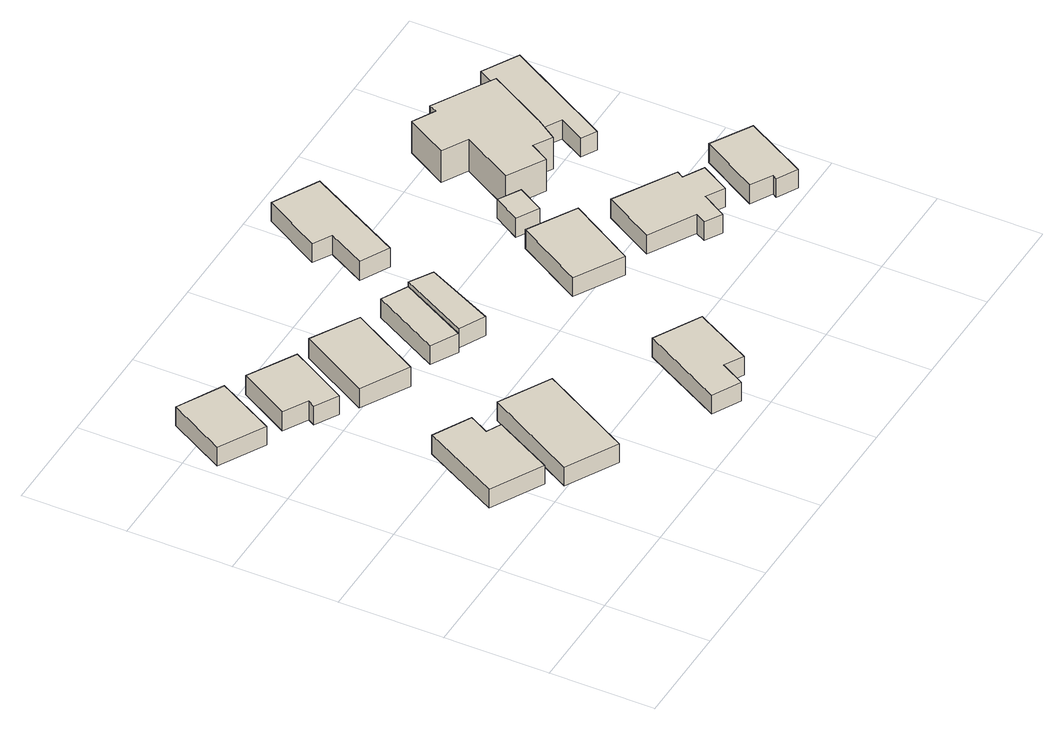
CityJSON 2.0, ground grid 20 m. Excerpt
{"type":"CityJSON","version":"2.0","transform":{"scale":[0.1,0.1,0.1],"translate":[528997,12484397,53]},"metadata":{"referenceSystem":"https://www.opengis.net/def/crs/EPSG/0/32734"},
"CityObjects":{
"building1":{"type":"Building","attributes":{"address":"66 Ritchie Street University Estate Cape Town","building":"house","building:levels":1,"building_height":4.1,"plus_code":"4FRW3F63+FQQ","ground_height":76.31,"roof_height":80.41},"geometry":[{"type":"Solid","lod":"1","boundaries":[[[[0,1,2,3]],[[1,4,5,2]],[[4,6,7,5]],[[6,8,9,7]],[[8,10,11,9]],[[10,0,3,11]],[[3,2,5,7,9,11]],[[10,8,6,4,1,0]]]]}]},
"building2":{"type":"Building","attributes":{"address":"75 Ritchie Street University Estate Cape Town","building":"house","building:levels":1,"building_height":4.1,"plus_code":"4FRW3F63+MQ3","ground_height":70.76,"roof_height":74.86},"geometry":[{"type":"Solid","lod":"1","boundaries":[[[[12,13,14,15]],[[13,16,17,14]],[[16,18,19,17]],[[18,12,15,19]],[[15,14,17,19]],[[18,16,13,12]]]]}]},
"building3":{"type":"Building","attributes":{"address":"68 Ritchie Street University Estate Cape Town","building":"house","building:levels":1,"building_height":4.1,"plus_code":"4FRW3F63+FR9","ground_height":76.35,"roof_height":80.45},"geometry":[{"type":"Solid","lod":"1","boundaries":[[[[20,21,22,23]],[[21,24,25,22]],[[24,26,27,25]],[[26,20,23,27]],[[23,22,25,27]],[[26,24,21,20]]]]}]},
"building4":{"type":"Building","attributes":{"address":"77 Ritchie Street University Estate Cape Town","building":"house","building:levels":1,"building_height":4.1,"plus_code":"4FRW3F63+JRP","ground_height":70.76,"roof_height":74.86},"geometry":[{"type":"Solid","lod":"1","boundaries":[[[[28,29,30,31]],[[29,32,33,30]],[[32,34,35,33]],[[34,36,37,35]],[[36,38,39,37]],[[38,28,31,39]],[[31,30,33,35,37,39]],[[38,36,34,32,29,28]]]]}]},
"building5":{"type":"Building","attributes":{"address":"79 Ritchie Street University Estate Cape Town","building":"house","building:levels":1,"building_height":4.1,"plus_code":"4FRW3F63+JV4","ground_height":71.08,"roof_height":75.18},"geometry":[{"type":"Solid","lod":"1","boundaries":[[[[40,41,42,43]],[[41,44,45,42]],[[44,46,47,45]],[[46,40,43,47]],[[43,42,45,47]],[[46,44,41,40]]]]}]},
"building6":{"type":"Building","attributes":{"address":"70 Ritchie Street University Estate Cape Town","building":"house","building:levels":1,"building_height":4.1,"plus_code":"4FRW3F63+CX2","ground_height":77.17,"roof_height":81.27},"geometry":[{"type":"Solid","lod":"1","boundaries":[[[[48,49,50,51]],[[49,52,53,50]],[[52,54,55,53]],[[54,56,57,55]],[[56,58,59,57]],[[58,60,61,59]],[[60,48,51,61]],[[51,50,53,55,57,59,61]],[[60,58,56,54,52,49,48]]]]}]},
"building7":{"type":"Building","attributes":{"address":"81 Ritchie Street University Estate Cape Town","building":"house","building:levels":1,"building_height":4.1,"plus_code":"4FRW3F63+HWM","ground_height":73.54,"roof_height":77.64},"geometry":[{"type":"Solid","lod":"1","boundaries":[[[[62,63,64,65]],[[63,66,67,64]],[[66,68,69,67]],[[68,62,65,69]],[[65,64,67,69]],[[68,66,63,62]]]]}]},
"building8":{"type":"Building","attributes":{"address":"4 Lorraine Avenue University Estate Cape Town","building":"house","building:levels":1,"building_height":4.1,"plus_code":"4FRW3F63+HWH","ground_height":74.51,"roof_height":78.61},"geometry":[{"type":"Solid","lod":"1","boundaries":[[[[70,71,72,73]],[[71,74,75,72]],[[74,76,77,75]],[[76,70,73,77]],[[73,72,75,77]],[[76,74,71,70]]]]}]},
"building9":{"type":"Building","attributes":{"address":"83 Ritchie Street University Estate Cape Town","building":"house","building:levels":1,"building_height":4.1,"plus_code":"4FRW3F64+G2P","ground_height":75.36,"roof_height":79.46},"geometry":[{"type":"Solid","lod":"1","boundaries":[[[[78,79,80,81]],[[79,82,83,80]],[[82,84,85,83]],[[84,78,81,85]],[[81,80,83,85]],[[84,82,79,78]]]]}]},
"building10":{"type":"Building","attributes":{"address":"54 Selbourne Road University Estate Cape Town","building":"house","building:levels":1,"building_height":4.1,"plus_code":"4FRW3F64+M2C","ground_height":69.59,"roof_height":73.69},"geometry":[{"type":"Solid","lod":"1","boundaries":[[[[86,87,88,89]],[[87,90,91,88]],[[90,92,93,91]],[[92,94,95,93]],[[94,96,97,95]],[[96,86,89,97]],[[89,88,91,93,95,97]],[[96,94,92,90,87,86]]]]}]},
"building11":{"type":"Building","attributes":{"address":"Ritchie Street University Estate Cape Town","building":"garage","building:levels":1,"building_height":4.1,"plus_code":"4FRW3F64+H3C","ground_height":75.36,"roof_height":79.46},"geometry":[{"type":"Solid","lod":"1","boundaries":[[[[98,99,100,101]],[[99,102,103,100]],[[102,104,105,103]],[[104,98,101,105]],[[101,100,103,105]],[[104,102,99,98]]]]}]},
"building12":{"type":"Building","attributes":{"address":"85 Ritchie Street University Estate Cape Town","building":"house","building:levels":1,"building_height":4.1,"plus_code":"4FRW3F64+F4R","ground_height":75.36,"roof_height":79.46},"geometry":[{"type":"Solid","lod":"1","boundaries":[[[[106,107,108,109]],[[107,110,111,108]],[[110,112,113,111]],[[112,114,115,113]],[[114,116,117,115]],[[116,118,119,117]],[[118,120,121,119]],[[120,122,123,121]],[[122,124,125,123]],[[124,106,109,125]],[[109,108,111,113,115,117,119,121,123,125]],[[124,122,120,118,116,114,112,110,107,106]]]]}]},
"building13":{"type":"Building","attributes":{"address":"87 Ritchie Street University Estate Cape Town","building":"house","building:levels":1,"building_height":4.1,"plus_code":"4FRW3F64+F57","ground_height":78.56,"roof_height":82.66},"geometry":[{"type":"Solid","lod":"1","boundaries":[[[[126,127,128,129]],[[127,130,131,128]],[[130,132,133,131]],[[132,134,135,133]],[[134,136,137,135]],[[136,126,129,137]],[[129,128,131,133,135,137]],[[136,134,132,130,127,126]]]]}]},
"building14":{"type":"Building","attributes":{"address":"56 Selbourne Road University Estate Cape Town","building":"house","building:levels":2,"building_height":6.9,"plus_code":"4FRW3F64+J48","ground_height":72.74,"roof_height":79.64},"geometry":[{"type":"Solid","lod":"1","boundaries":[[[[138,139,140,141]],[[139,142,143,140]],[[142,144,145,143]],[[144,146,147,145]],[[146,148,149,147]],[[148,150,151,149]],[[150,152,153,151]],[[152,154,155,153]],[[154,156,157,155]],[[156,158,159,157]],[[158,138,141,159]],[[141,140,143,145,147,149,151,153,155,157,159]],[[158,156,154,152,150,148,146,144,142,139,138]]]]}]},
"building15":{"type":"Building","attributes":{"building":"garage","building:levels":1,"building_height":4.1,"plus_code":"4FRW3F64+J5G","ground_height":73.6,"roof_height":77.7},"geometry":[{"type":"Solid","lod":"1","boundaries":[[[[160,161,162,163]],[[161,164,165,162]],[[164,166,167,165]],[[166,168,169,167]],[[168,170,171,169]],[[170,172,173,171]],[[172,160,163,173]],[[163,162,165,167,169,171,173]],[[172,170,168,166,164,161,160]]]]}]}
},
"vertices":[
[146,404,76],[65,253,76],[65,253,117],[146,404,117],[164,200,76],[164,200,117],[225,314,76],[225,314,117],[197,328,76],[197,328,117],[218,366,76],[218,366,117],
[158,803,20],[71,850,20],[71,850,61],[158,803,61],[10,739,20],[10,739,61],[97,691,20],[97,691,61],
[274,347,76],[175,168,76],[175,168,117],[274,347,117],[272,115,76],[272,115,117],[371,294,76],[371,294,117],
[288,733,20],[198,784,20],[198,784,61],[288,733,61],[142,685,20],[142,685,61],[188,659,20],[188,659,61],[180,645,20],[180,645,61],[224,620,20],[224,620,61],
[418,682,23],[328,733,23],[328,733,65],[418,682,65],[251,597,23],[251,597,65],[342,547,23],[342,547,65],
[563,31,84],[617,132,84],[617,132,125],[563,31,125],[623,142,84],[623,142,125],[534,190,84],[534,190,125],[448,32,84],[448,32,125],[501,4,84],[501,4,125],[527,51,84],[527,51,125],
[501,635,48],[451,661,48],[451,661,89],[501,635,89],[381,530,48],[381,530,89],[431,503,48],[431,503,89],
[501,635,58],[431,503,58],[431,503,99],[501,635,99],[481,478,58],[481,478,99],[544,609,58],[544,609,99],
[721,339,66],[796,468,66],[796,468,107],[721,339,107],[705,520,66],[705,520,107],[630,391,66],[630,391,107],
[717,916,9],[630,962,9],[630,962,50],[717,916,50],[566,851,9],[566,851,50],[601,831,9],[601,831,50],[562,759,9],[562,759,50],[617,730,9],[617,730,50],
[753,599,66],[723,548,66],[723,548,107],[753,599,107],[765,524,66],[765,524,107],[794,575,66],[794,575,107],
[842,430,66],[786,333,66],[786,333,107],[842,430,107],[873,284,66],[873,284,107],[862,264,66],[862,264,107],[894,245,66],[894,245,107],[922,293,66],[922,293,107],[956,273,66],[956,273,107],[988,329,66],[988,329,107],[949,351,66],[949,351,107],[957,364,66],[957,364,107],
[1023,170,98],[1089,290,98],[1089,290,139],[1023,170,139],[1013,334,98],[1013,334,139],[949,223,98],[949,223,139],[990,200,98],[990,200,139],[984,191,98],[984,191,139],
[965,630,40],[1030,746,40],[1030,746,109],[965,630,109],[915,811,40],[915,811,109],[907,796,40],[907,796,109],[865,819,40],[865,819,109],[819,739,40],[819,739,109],[867,712,40],[867,712,109],[811,613,40],[811,613,109],[882,573,40],[882,573,109],[903,610,40],[903,610,109],[938,590,40],[938,590,109],
[1030,746,49],[965,630,49],[965,630,90],[1030,746,90],[1005,608,49],[1005,608,90],[977,558,49],[977,558,90],[1006,542,49],[1006,542,90],[1122,750,49],[1122,750,90],[1054,788,49],[1054,788,90]
]}
